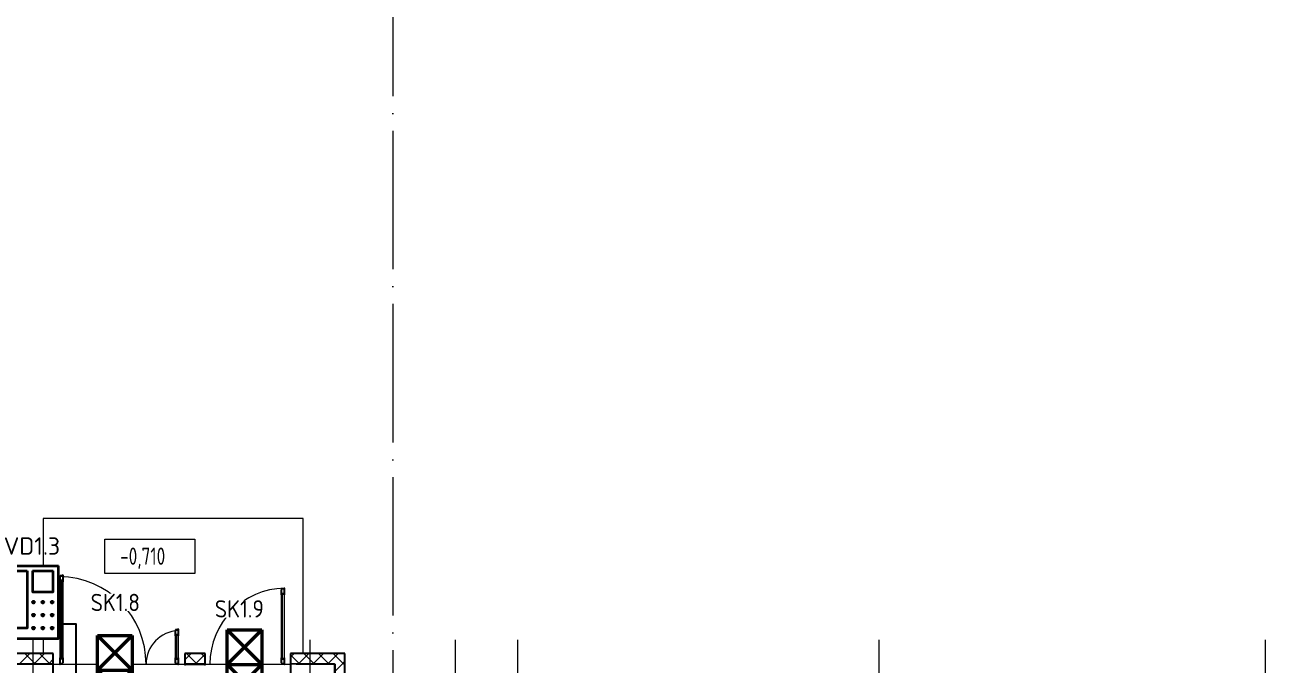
# Model space of a CAD drawing. Header units: millimetres. Extents: x -325553 to 627452, y -28539 to 738858.
# Drawn here: x -21232 to -3315, y 434909 to 444155 of the extents above; entities that cross this region are included whole.
import ezdxf

# ---------------------------------------------------------------- set-up
doc = ezdxf.new("R2010")
doc.units = ezdxf.units.MM
doc.set_wipeout_variables(frame=1)
doc.linetypes.add('ADSK_Линия сетки', pattern=[25, 20, -2.5, 0, -2.5])
doc.linetypes.add('осевая', pattern=[2, 1.25, -0.25, 0.25, -0.25])
for name, color, linetype, lineweight in [('RC-Извещатели_охранные', 5, 'Continuous', 30), ('RC-Линии_связи-Адресные', 5, 'Continuous', 30), ('RC-Линии_связи-Питание_220В', 6, 'осевая', 40), ('Аннотация', 7, 'Continuous', 18), ('Двери', 252, 'Continuous', 9), ('лс', 5, 'Continuous', 30), ('Маркировка Не АУ', 7, 'Continuous', 25), ('НО СКУД', 7, 'Continuous', 50), ('Оси', 252, 'Continuous', 9), ('Отметки', 7, 'Continuous', 9), ('Перекрытие', 252, 'Continuous', 18), ('Пожарка', 7, 'Continuous', 25), ('Стены внутренние', 7, 'Continuous', 18), ('Стены наружные', 7, 'Continuous', 18), ('Стены штриховка', 7, 'Continuous', 9)]:
    doc.layers.add(name, color=color, linetype=linetype, lineweight=lineweight)
doc.layers.add('Двери открывание', color=7, linetype='Continuous', lineweight=9, true_color=0xc0c0c0)
doc.layers.add('Стены', color=194, linetype='Continuous')
doc.styles.add('GOST Common_3', font='', dxfattribs={"height": 3.5})
doc.styles.add('ICOCPEUR', font='isocpeur.ttf', dxfattribs={"height": 250})
doc.styles.add('ISOCPEUR', font='isocpeur.ttf', dxfattribs={"width": 0.9, "height": 350})
doc.styles.get('GOST Common_3').set_extended_font_data('GOST 2.304 type A')
doc.linetypes.add('проект$0$Проводка в коробе', pattern='A,5,[130,ltypeshp.shx,S=1,R=0,X=0,Y=0],1.5,[130,ltypeshp.shx,S=1.5,R=90,X=0,Y=-1],0,[130,ltypeshp.shx,S=2.1,R=90,X=0,Y=1],1,[130,ltypeshp.shx,S=1,R=0,X=0.5,Y=0],5', length=12.5)

# ---------------------------------------------------------------- blocks, each defined once
blk = doc.blocks.new('домофон')
at = {"linetype": 'ByBlock', "lineweight": -2}
blk.add_wipeout([(54836, 183369), (54836, 184419), (55586, 184419), (55586, 183369)], dxfattribs=at).dxf.layer = 'RC-Извещатели_охранные'
at = {"layer": 'RC-Извещатели_охранные', "linetype": 'ByBlock', "lineweight": -2}
for points in [[(54836, 184419), (55586, 184419)], [(54836, 184419), (54836, 183369), (55586, 183369), (55586, 184419)], [(55136, 184344), (55136, 183519), (54911, 183519), (54911, 184344), (55136, 184344)], [(55211, 184344), (55211, 184044), (55511, 184044), (55511, 184344)], [(55211, 184344), (55511, 184344)]]:
    blk.add_lwpolyline(points, dxfattribs=at)
for centre in [(55226, 183894), (55361, 183894), (55496, 183894), (55226, 183707), (55361, 183707), (55496, 183707), (55226, 183519), (55361, 183519), (55496, 183519)]:
    blk.add_circle(centre, 15, dxfattribs=at)
blk = doc.blocks.new('тип 3')
at = {"color": 3}
blk.add_wipeout([(-201820, 375828), (-202820, 375828), (-202820, 376328), (-201820, 376328)], dxfattribs=at).dxf.layer = 'НО СКУД'
at = {"layer": 'НО СКУД', "color": 3}
for p, q in [((-202820, 376328), (-201820, 376328)), ((-202820, 375828), (-202820, 376328)), ((-202320, 376328), (-202820, 375828)), ((-202320, 375828), (-202820, 376328)), ((-202320, 376328), (-202320, 375828)), ((-201820, 376328), (-202320, 375828)), ((-201820, 375828), (-202320, 376328)), ((-201820, 376328), (-201820, 375828)), ((-201820, 375828), (-202820, 375828))]:
    blk.add_line(p, q, dxfattribs=at)
at = {"layer": 'НО СКУД', "color": 3, "ltscale": 30}
blk.add_line((-201820, 376328), (-201820, 375828), dxfattribs=at)
blk = doc.blocks.new('сс')
at = {"color": 1}
blk.add_wipeout([(449226, 14732), (448226, 14732), (448226, 15232), (449226, 15232)], dxfattribs=at).dxf.layer = 'НО СКУД'
at = {"layer": 'НО СКУД', "color": 1}
for p, q in [((448226, 15232), (449226, 15232)), ((448226, 14732), (448226, 15232)), ((448726, 15232), (448226, 14732)), ((448726, 14732), (448226, 15232)), ((448726, 15232), (448726, 14732)), ((449226, 15232), (448726, 14732)), ((449226, 14732), (448726, 15232)), ((449226, 15232), (449226, 14732)), ((449226, 14732), (448226, 14732))]:
    blk.add_line(p, q, dxfattribs=at)
at = {"layer": 'НО СКУД', "color": 1, "ltscale": 30}
blk.add_line((449226, 15232), (449226, 14732), dxfattribs=at)
blk = doc.blocks.new('1 этаж')
at = {"layer": 'Аннотация', "color": 251, "lineweight": 20, "true_color": 0x636466}
for p, q in [((-20817, -1688), (-20817, -1188)), ((-20817, -1188), (-19517, -1188)), ((-19517, -1188), (-19517, -1688)), ((-19517, -1688), (-20817, -1688))]:
    blk.add_line(p, q, dxfattribs=at)
at = {"layer": 'Двери', "color": 251, "lineweight": 30, "true_color": 0x636466}
for p, q in [((-21461, -1730), (-21469, -1730)), ((-21469, -1730), (-21469, -1806)), ((-21427, -1721), (-21461, -1721)), ((-21461, -1721), (-21461, -1730)), ((-21460, -1788), (-21460, -1806)), ((-21439, -1788), (-21460, -1788)), ((-21439, -1806), (-21439, -1788)), ((-21419, -1712), (-21427, -1712)), ((-21427, -1712), (-21427, -1721)), ((-21419, -1806), (-21419, -1712)), ((-21460, -1806), (-21469, -1806)), ((-21419, -1806), (-21439, -1806)), ((-18262, -1916), (-18270, -1916)), ((-18270, -1916), (-18270, -1992)), ((-18228, -1907), (-18262, -1907)), ((-18262, -1907), (-18262, -1916)), ((-18220, -1898), (-18228, -1898)), ((-18228, -1898), (-18228, -1907)), ((-18220, -1992), (-18220, -1898)), ((-18270, -1992), (-18253, -1992)), ((-18253, -1992), (-18253, -1974)), ((-18253, -1974), (-18229, -1974)), ((-18229, -1974), (-18229, -1992)), ((-18229, -1992), (-18220, -1992)), ((-19761, -2501), (-19795, -2501)), ((-19795, -2501), (-19795, -2510)), ((-19753, -2492), (-19761, -2492)), ((-19761, -2492), (-19761, -2501)), ((-19753, -2586), (-19753, -2492)), ((-19795, -2510), (-19803, -2510)), ((-19803, -2510), (-19803, -2586)), ((-19803, -2586), (-19783, -2586)), ((-19783, -2586), (-19783, -2568)), ((-19783, -2568), (-19762, -2568)), ((-19762, -2568), (-19762, -2586)), ((-19762, -2586), (-19753, -2586)), ((-21469, -2902), (-21469, -2996)), ((-21460, -2902), (-21469, -2902)), ((-21469, -2996), (-21461, -2996)), ((-21461, -2996), (-21461, -2987)), ((-21461, -2987), (-21427, -2987)), ((-21460, -2920), (-21460, -2902)), ((-21439, -2920), (-21460, -2920)), ((-21439, -2902), (-21439, -2920)), ((-21419, -2902), (-21439, -2902)), ((-21427, -2987), (-21427, -2978)), ((-21427, -2978), (-21419, -2978)), ((-21419, -2978), (-21419, -2902)), ((-19803, -2902), (-19803, -2978)), ((-19803, -2902), (-19783, -2902)), ((-19803, -2978), (-19795, -2978)), ((-19795, -2978), (-19795, -2987)), ((-19795, -2987), (-19761, -2987)), ((-19783, -2902), (-19783, -2920)), ((-19783, -2920), (-19762, -2920)), ((-19762, -2902), (-19753, -2902)), ((-19762, -2920), (-19762, -2902)), ((-19761, -2987), (-19761, -2996)), ((-19761, -2996), (-19753, -2996)), ((-19753, -2996), (-19753, -2902)), ((-18270, -2902), (-18270, -2978)), ((-18270, -2902), (-18253, -2902)), ((-18270, -2978), (-18262, -2978)), ((-18262, -2978), (-18262, -2987)), ((-18262, -2987), (-18228, -2987)), ((-18253, -2902), (-18253, -2920)), ((-18253, -2920), (-18229, -2920)), ((-18229, -2902), (-18220, -2902)), ((-18229, -2920), (-18229, -2902)), ((-18228, -2987), (-18228, -2996)), ((-18228, -2996), (-18220, -2996)), ((-18220, -2996), (-18220, -2902))]:
    blk.add_line(p, q, dxfattribs=at)
at = {"layer": 'Двери', "color": 251, "true_color": 0x636466}
for p, q in [((-21460, -1788), (-21460, -2920)), ((-21439, -1788), (-21460, -1788)), ((-21439, -2920), (-21439, -1788)), ((-21469, -1806), (-21469, -2902)), ((-21419, -2902), (-21419, -1806)), ((-18270, -1992), (-18270, -2902)), ((-18253, -2920), (-18253, -1974)), ((-18253, -1974), (-18229, -1974)), ((-18229, -1974), (-18229, -2920)), ((-18220, -2902), (-18220, -1992)), ((-19803, -2586), (-19803, -2902)), ((-19783, -2920), (-19783, -2568)), ((-19783, -2568), (-19762, -2568)), ((-19762, -2568), (-19762, -2920)), ((-19753, -2902), (-19753, -2586)), ((-21460, -2920), (-21439, -2920)), ((-19762, -2920), (-19783, -2920)), ((-18229, -2920), (-18253, -2920))]:
    blk.add_line(p, q, dxfattribs=at)
at = {"layer": 'Двери открывание', "color": 251, "true_color": 0x636466}
for centre, radius, start, end in [((-21487, -2996), 1266, 0, 89.1853), ((-18202, -2996), 1098, 90.9393, 180), ((-19735, -2996), 486, 92.1226, 180)]:
    blk.add_arc(centre, radius, start, end, dxfattribs=at)
at = {"layer": 'Оси', "color": 251, "linetype": 'ADSK_Линия сетки', "ltscale": 100, "true_color": 0x636466}
for p, q in [((-16656, 32207), (-16656, -33770)), ((-21856, -2644), (-21856, -33770)), ((-17856, -2644), (-17856, -33770)), ((-15756, -2644), (-15756, -32500)), ((-14856, -2644), (-14856, -32500)), ((-9636, -2644), (-9636, -33770)), ((-4056, -2644), (-4056, -33770))]:
    blk.add_line(p, q, dxfattribs=at)
at = {"layer": 'Перекрытие', "color": 251, "ltscale": 100, "true_color": 0x636466}
for p, q in [((-17951, -892), (-21706, -892)), ((-21706, -892), (-21706, -2842)), ((-17951, -2842), (-17951, -892)), ((-21561, -2994), (-21469, -2994)), ((-21461, -2994), (-19761, -2994)), ((-19753, -2994), (-19661, -2994)), ((-19366, -2994), (-18228, -2994)), ((-18220, -2994), (-18136, -2994))]:
    blk.add_line(p, q, dxfattribs=at)
at = {"layer": 'Стены внутренние', "color": 251, "lineweight": 30, "true_color": 0x636466}
for p, q in [((-21561, -2842), (-22363, -2842)), ((-21561, -2984), (-21561, -2842)), ((-19366, -2842), (-19661, -2842)), ((-19661, -2842), (-19661, -2984)), ((-19366, -2984), (-19366, -2842)), ((-17349, -2842), (-18136, -2842)), ((-18136, -2842), (-18136, -2984)), ((-17349, -4794), (-17349, -2842)), ((-21561, -3544), (-21561, -2994)), ((-18136, -2994), (-18136, -3544)), ((-17501, -2994), (-18051, -2994))]:
    blk.add_line(p, q, dxfattribs=at)
at = {"layer": 'Стены внутренние', "color": 251, "linetype": 'Continuous', "lineweight": 9, "true_color": 0x636466}
for p, q in [((-22047, -2984), (-21907, -2844)), ((-21828, -2984), (-21968, -2844)), ((-21835, -2984), (-21695, -2844)), ((-21615, -2984), (-21755, -2844)), ((-21562, -2847), (-21563, -2849)), ((-19659, -2929), (-19574, -2844)), ((-19494, -2984), (-19634, -2844)), ((-19502, -2984), (-19368, -2850)), ((-19368, -2898), (-19422, -2844)), ((-18134, -2889), (-18089, -2844)), ((-18009, -2984), (-18134, -2859)), ((-18017, -2984), (-17877, -2844)), ((-17797, -2984), (-17937, -2844)), ((-17805, -2984), (-17665, -2844)), ((-17585, -2984), (-17725, -2844)), ((-17687, -2842), (-17688, -2844)), ((-17593, -2984), (-17453, -2844)), ((-17363, -2994), (-17513, -2844)), ((-21623, -2984), (-21563, -2923)), ((-19367, -2984), (-19368, -2982)), ((-17501, -3104), (-17390, -2994)), ((-17390, -2994), (-17351, -2954)), ((-17351, -3006), (-17363, -2994))]:
    blk.add_line(p, q, dxfattribs=at)
at = {"layer": 'Стены внутренние', "color": 251, "true_color": 0x636466}
for p, q in [((-19661, -2994), (-19661, -3014)), ((-19366, -3014), (-19366, -2994)), ((-18051, -2994), (-18136, -2994)), ((-17501, -4794), (-17501, -2994)), ((-17491, -2994), (-17501, -2994))]:
    blk.add_line(p, q, dxfattribs=at)
at = {"layer": 'Стены наружные', "color": 251, "true_color": 0x636466}
blk.add_line((-22211, -2994), (-21561, -2994), dxfattribs=at)
at = {"layer": 'Стены наружные', "color": 251, "lineweight": 30, "true_color": 0x636466}
for p, q in [((-21561, -2994), (-21561, -2984)), ((-19661, -2984), (-19661, -2994)), ((-19661, -2994), (-19366, -2994)), ((-19366, -2994), (-19366, -2984)), ((-18136, -2984), (-18136, -2994)), ((-17491, -4642), (-17491, -2994))]:
    blk.add_line(p, q, dxfattribs=at)
at = {"layer": 'Стены наружные', "color": 251, "linetype": 'Continuous', "lineweight": 9, "true_color": 0x636466}
blk.add_line((-17491, -3004), (-17501, -3004), dxfattribs=at)
at = {"layer": 'Стены штриховка', "color": 251, "true_color": 0x636466}
for p, q in [((-21563, -2844), (-22363, -2844)), ((-21563, -2984), (-21563, -2844)), ((-19368, -2844), (-19659, -2844)), ((-19659, -2844), (-19659, -2984)), ((-19368, -2984), (-19368, -2844)), ((-18134, -2844), (-18134, -2984)), ((-17349, -2844), (-18134, -2844)), ((-17351, -4644), (-17351, -2842)), ((-22211, -2984), (-21561, -2984)), ((-19661, -2984), (-19366, -2984)), ((-18136, -2984), (-17501, -2984)), ((-17501, -2984), (-17501, -2994))]:
    blk.add_line(p, q, dxfattribs=at)
at = {"layer": 'Отметки', "color": 251, "true_color": 0x636466, "style": 'GOST Common_3', "width": 0.9}
blk.add_text('-0,710', height=250, dxfattribs=at).set_placement((-20596, -1561))

msp = doc.modelspace()

# ---------------------------------------------------------------- linework, layer by layer
at = {"layer": 'лс', "color": 4}
msp.add_lwpolyline([(-20747.5, 435505.8), (-20495.7, 435505.8), (-20495.7, 433500.4)], dxfattribs=at)

# ---------------------------------------------------------------- block references
msp.add_blockref('1 этаж', (740.6, 437918.3))

# ---------------------------------------------------------------- texts
at = {"layer": 'Пожарка', "color": 7, "lineweight": 25, "style": 'ICOCPEUR'}
msp.add_text('VD1.3', height=250, dxfattribs=at).set_placement((-21537.1, 436503.9, 2927.8))

# ---------------------------------------------------------------- next in the draw order: block references
at = {"layer": 'RC-Линии_связи-Адресные', "rotation": 90}
msp.add_blockref('сс', (-3077.9, -13806.8), dxfattribs=at)
at = {"layer": 'RC-Линии_связи-Питание_220В', "linetype": 'проект$0$Проводка в коробе'}
msp.add_blockref('домофон', (-76333.1, 251925.4), dxfattribs=at)
at = {"layer": 'Стены', "color": 1, "rotation": 90}
msp.add_blockref('тип 3', (356146.9, 637158), dxfattribs=at)

# ---------------------------------------------------------------- next in the draw order: texts
at = {"layer": 'Маркировка Не АУ', "char_height": 250, "width": 1035.25, "attachment_point": 5, "style": 'ISOCPEUR', "bg_fill": 3, "box_fill_scale": 1, "bg_fill_color": 256, "bg_fill_transparency": 0}
for s, insert in [('SK1.8', (-19925.1, 435814)), ('SK1.9', (-18133.4, 435721.8))]:
    msp.add_mtext(s, dxfattribs=dict(at, insert=insert))

doc.saveas('drawing.dxf')
